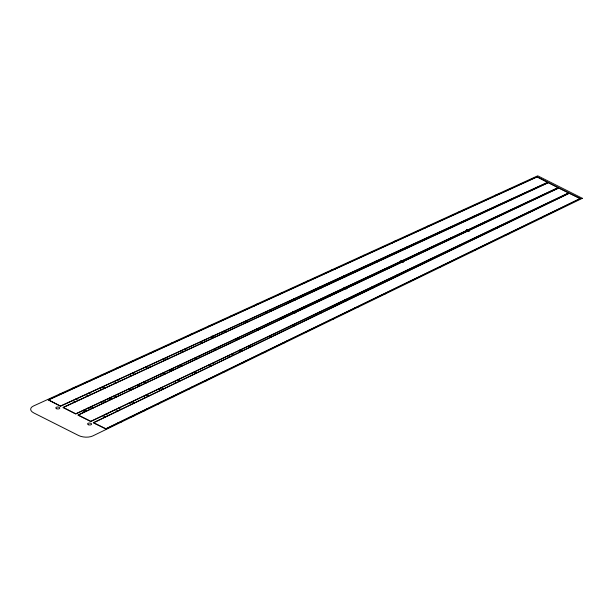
<?xml version="1.0" encoding="UTF-8"?>
<svg xmlns="http://www.w3.org/2000/svg" width="613" height="613" viewBox="0 0 613 613"><rect width="100%" height="100%" fill="white"/><g stroke="black" fill="none" stroke-linecap="round" stroke-linejoin="round"><path stroke-width="0.92" d="M292.914 312.094L75.744 413.982L62.963 407.484L548.306 182.528L558.405 187.655L468.363 229.775M403.431 261.33L467.596 231.024M294.202 311.488L344.023 288.118M294.355 312.837L77.897 415.062L90.793 421.506L568.948 192.934L558.772 187.846L469.274 230.235M345.456 287.443L400.749 261.498M345.311 288.777L295.665 312.216A1.379 0.667 3.6 0 1 293.543 312.691A1.379 0.667 3.6 0 1 293.665 311.534A1.379 0.667 3.6 0 1 295.665 312.262M402.312 260.77L466.685 230.565M401.86 262.073L346.759 288.095M498.836 193.585L499.687 194.014M510.414 199.417L511.303 199.869M521.265 204.888L522.153 205.332M532.115 210.351L533.004 210.803M543.723 216.205L544.582 216.634M495.764 194.988L496.622 195.417M507.349 200.826L508.254 201.279M518.23 206.305L519.134 206.757M529.111 211.791L530.015 212.244M540.743 217.653L541.601 218.082M462.148 210.328L463.007 210.757M473.834 216.213L474.883 216.741M485.052 221.868L486.071 222.381M496.239 227.5L497.289 228.036M508.116 233.492L508.966 233.921M458.976 211.776L459.834 212.205M470.669 217.669L471.734 218.205M481.918 223.339L482.952 223.86M493.136 228.986L494.193 229.523M505.035 234.986L505.886 235.415M467.029 229.921L468.937 230.886M427.529 226.136L428.38 226.565M439.314 232.066L440.517 232.672M450.869 237.89L452.019 238.472M462.371 243.69L463.574 244.296M474.508 249.805L475.359 250.234M424.25 227.63L425.108 228.059M436.05 233.568L437.261 234.181M447.636 239.407L448.8 239.997M459.168 245.223L460.386 245.836M471.328 251.345L472.179 251.774M394.726 241.108L395.577 241.537M406.603 247.093L407.951 247.767M418.487 253.077L419.752 253.721M430.295 259.023L431.636 259.705M442.663 265.26L443.513 265.69M391.653 242.51L392.512 242.94M403.546 248.495L404.902 249.184M415.453 254.502L416.733 255.146M427.292 260.464L428.648 261.146M439.682 266.709L440.532 267.138M401.14 260.939L403.048 261.904M363.93 255.161L364.781 255.59M375.892 261.192L377.378 261.943M388.083 267.337L389.462 268.034M400.166 273.429L401.653 274.172M412.764 279.773L413.622 280.202M360.651 256.655L361.501 257.085M372.627 262.693L374.122 263.444M384.849 268.854L386.244 269.551M396.963 274.953L398.465 275.712M409.584 281.313L410.442 281.742M334.736 268.486L335.587 268.915M346.789 274.563L348.399 275.375M359.264 280.846L360.75 281.597M371.616 287.076L373.225 287.888M384.428 293.527L385.278 293.956M331.564 269.935L332.415 270.364M343.625 276.011L345.249 276.831M356.13 282.317L357.632 283.068M368.513 288.554L370.137 289.374M381.347 295.022L382.198 295.451M344.437 287.627L346.345 288.593M307.19 281.06L308.04 281.49M319.319 287.175L321.051 288.049M332.07 293.596L333.656 294.401M344.675 299.949L346.406 300.822M357.685 306.508L358.536 306.937M304.117 282.463L304.967 282.892M316.254 288.577L318.001 289.459M329.043 295.022L330.637 295.826M341.679 301.389L343.418 302.27M354.705 307.956L355.555 308.385M281.229 292.914L282.072 293.343M293.428 299.06L295.274 299.995M306.439 305.619L308.124 306.462M319.289 312.094L321.128 313.021M332.484 318.745L333.334 319.174M278.049 294.363L278.9 294.792M290.271 300.516L292.125 301.45M303.305 307.09L304.998 307.941M316.185 313.572L318.04 314.507M329.403 320.239L330.254 320.668M293.336 311.68L295.244 312.645M256.755 304.086L257.598 304.515M269.03 310.27L270.984 311.251M282.279 316.944L284.049 317.841M295.351 323.534L297.305 324.515M308.73 330.277L309.58 330.706M253.583 305.535L254.426 305.964M265.866 311.726L267.835 312.714M279.145 318.415L280.93 319.312M292.248 325.013L294.209 326.009M305.649 331.771L306.5 332.2M233.614 314.645L234.465 315.074M245.959 320.867L248.012 321.902M259.445 327.656L261.291 328.591M272.724 334.346L274.777 335.388M286.271 341.173L287.122 341.602M230.442 316.093L231.293 316.523M242.794 322.315L244.863 323.358M256.311 329.127L258.173 330.062M269.62 335.832L271.689 336.874M283.191 342.675L284.041 343.096M211.776 324.614L212.619 325.043M224.182 330.867L226.327 331.947M237.875 337.771L239.806 338.744M251.361 344.56L253.506 345.648M265.069 351.471L265.912 351.9M208.596 326.062L209.447 326.491M221.017 332.323L223.178 333.411M234.741 339.242L236.687 340.215M248.257 346.046L250.418 347.134M261.989 352.965L262.831 353.394M239.729 350.199L241.637 351.165M211.769 336.33L213.676 337.288M191.118 334.047L191.961 334.476M203.577 340.33L205.822 341.456M217.485 347.333L219.492 348.345M231.155 354.222L233.392 355.348M245.016 361.203L245.859 361.632M188.045 335.449L188.888 335.87M200.52 341.732L202.773 342.866M214.45 348.751L216.473 349.77M228.151 355.655L230.404 356.789M242.035 362.651L242.878 363.08M171.717 342.897L172.559 343.326M184.237 349.211L186.559 350.383M198.328 356.314L200.413 357.356M212.182 363.287L214.504 364.459M226.182 370.344L227.025 370.773M168.544 344.345L169.387 344.774M181.073 350.659L183.41 351.839M195.202 357.785L197.286 358.835M209.079 364.773L211.416 365.953M223.101 371.838L223.944 372.267M153.342 351.287L154.192 351.709M165.924 357.624L168.33 358.835M180.199 364.819L182.345 365.9M194.214 371.876L196.62 373.087M208.351 379.003L209.194 379.424M150.17 352.736L151.02 353.157M162.759 359.072L165.181 360.291M177.065 366.283L179.226 367.371M191.11 373.363L193.532 374.581M205.271 380.497L206.114 380.918M170.291 369.601L172.207 370.566M136.048 359.18L136.891 359.609M148.668 365.54L151.158 366.796M163.119 372.827L165.326 373.938M177.295 379.968L179.778 381.217M191.555 387.148L192.405 387.577M132.768 360.674L133.619 361.103M145.404 367.041L147.902 368.298M159.886 374.336L162.108 375.455M174.092 381.501L176.59 382.757M188.375 388.696L189.225 389.125M119.604 366.689L120.447 367.11M132.278 373.072L134.829 374.359M146.89 380.435L149.158 381.577M161.211 387.654L163.771 388.941M175.594 394.902L176.444 395.324M116.531 368.091L117.382 368.513M129.213 374.474L131.787 375.769M143.856 381.853L146.139 383.002M158.215 389.086L160.782 390.381M172.613 396.343L173.464 396.772M138.017 384.788L139.933 385.753M104.164 373.731L105.015 374.16M116.884 380.144L119.504 381.462M131.649 387.585L133.971 388.749M146.116 394.872L148.737 396.19M160.606 402.174L161.457 402.603M101.099 375.133L101.942 375.562M113.819 381.547L116.455 382.872M128.615 389.002L130.952 390.182M143.113 396.305L145.748 397.638M157.625 403.622L158.476 404.044M89.529 380.412L90.372 380.842M102.287 386.841L104.976 388.198M117.198 394.358L119.581 395.554M131.803 401.714L134.492 403.07M146.4 409.07L147.25 409.499M86.563 381.769L87.406 382.198M99.329 388.205L102.026 389.561M114.271 395.73L116.662 396.933M128.899 403.101L131.596 404.465M143.519 410.472L144.369 410.894M109.106 398.396L111.022 399.362M75.836 386.665L76.679 387.094M88.632 393.117L91.383 394.496M103.681 400.695L106.11 401.921M118.409 408.12L121.152 409.499M133.105 415.522L133.948 415.951M72.763 388.067L73.606 388.489M85.575 394.519L88.333 395.914M100.647 402.12L103.084 403.346M115.405 409.553L118.163 410.94M130.125 416.97L130.967 417.399M62.832 392.604L63.675 393.025M75.667 399.071L78.472 400.481M90.847 406.718L93.322 407.959M105.689 414.196L108.493 415.606M120.485 421.652L121.328 422.073M59.76 393.998L60.61 394.427M72.61 400.473L75.43 401.89M87.812 408.135L90.303 409.384M102.685 415.629L105.505 417.047M117.504 423.1L118.347 423.522M83.782 410.319L85.69 411.285M580.044 198.574L105.834 428.763L93.666 422.763L569.293 193.294L580.044 198.574M580.411 198.581L105.85 428.947L93.291 422.755L569.278 193.11L580.411 198.581M582.35 198.298L92.793 435.927A9.992 4.843 3.6 0 1 78.594 435.506L33.815 412.947A9.992 4.843 3.6 0 1 33.431 406.021L537.739 175.824L582.35 198.298M568.58 192.919L90.778 421.323L78.265 415.078L294.37 312.967A1.64 0.797 3.6 0 0 295.926 312.224L345.295 288.899A1.64 0.797 3.6 0 0 347.012 288.087L401.814 262.195A1.64 0.797 3.6 0 0 403.683 261.307L467.52 231.147A1.64 0.797 3.6 0 0 469.183 231.009A1.64 0.797 3.6 0 0 469.52 230.204L558.788 188.022L568.58 192.919M292.654 312.086L75.736 413.798L63.338 407.499L548.313 182.712L558.029 187.647L468.432 229.66A1.64 0.797 3.6 0 0 466.792 229.798A1.64 0.797 3.6 0 0 466.439 230.595L402.35 260.648A1.64 0.797 3.6 0 0 400.496 261.513L345.464 287.321A1.64 0.797 3.6 0 0 343.763 288.118L294.186 311.366A1.64 0.797 3.6 0 0 292.654 312.086M547.578 182.352L60.48 406.044L48.58 399.914L537.103 176.935L547.578 182.352M547.945 182.368L60.488 406.22L48.212 399.898L537.095 176.759L547.945 182.368M56.725 408.756A2 0.973 3.6 0 0 59.783 408.12A2 0.973 3.6 0 0 56.856 407.086A2 0.973 3.6 0 0 56.725 408.756M88.517 424.778A2 0.973 3.6 0 0 91.575 424.142A2 0.973 3.6 0 0 88.647 423.1A2 0.973 3.6 0 0 88.517 424.778M467.19 230.917A1.379 0.667 3.6 0 0 469.359 230.526A1.379 0.667 3.6 0 0 467.405 229.768A1.379 0.667 3.6 0 0 467.19 230.917M344.598 288.616A1.379 0.667 3.6 0 0 346.759 288.24A1.379 0.667 3.6 0 0 344.812 287.474A1.379 0.667 3.6 0 0 344.598 288.616M401.339 261.943A1.379 0.667 3.6 0 0 403.469 261.521A1.379 0.667 3.6 0 0 401.469 260.793A1.379 0.667 3.6 0 0 401.339 261.943M170.483 370.566A1.31 0.636 3.6 0 0 172.552 370.206A1.31 0.636 3.6 0 0 170.705 369.478A1.31 0.636 3.6 0 0 170.483 370.566M138.216 385.753A1.31 0.636 3.6 0 0 140.277 385.393A1.31 0.636 3.6 0 0 138.431 384.665A1.31 0.636 3.6 0 0 138.216 385.753M109.298 399.362A1.31 0.636 3.6 0 0 111.367 399.002A1.31 0.636 3.6 0 0 109.52 398.274A1.31 0.636 3.6 0 0 109.298 399.362M83.973 411.285A1.31 0.636 3.6 0 0 86.042 410.925A1.31 0.636 3.6 0 0 84.196 410.197A1.31 0.636 3.6 0 0 83.973 411.285M239.921 351.165A1.31 0.636 3.6 0 0 241.989 350.805A1.31 0.636 3.6 0 0 240.135 350.077A1.31 0.636 3.6 0 0 239.921 351.165M211.96 337.296A1.31 0.636 3.6 0 0 214.029 336.935A1.31 0.636 3.6 0 0 212.175 336.2A1.31 0.636 3.6 0 0 211.96 337.296"/></g></svg>
